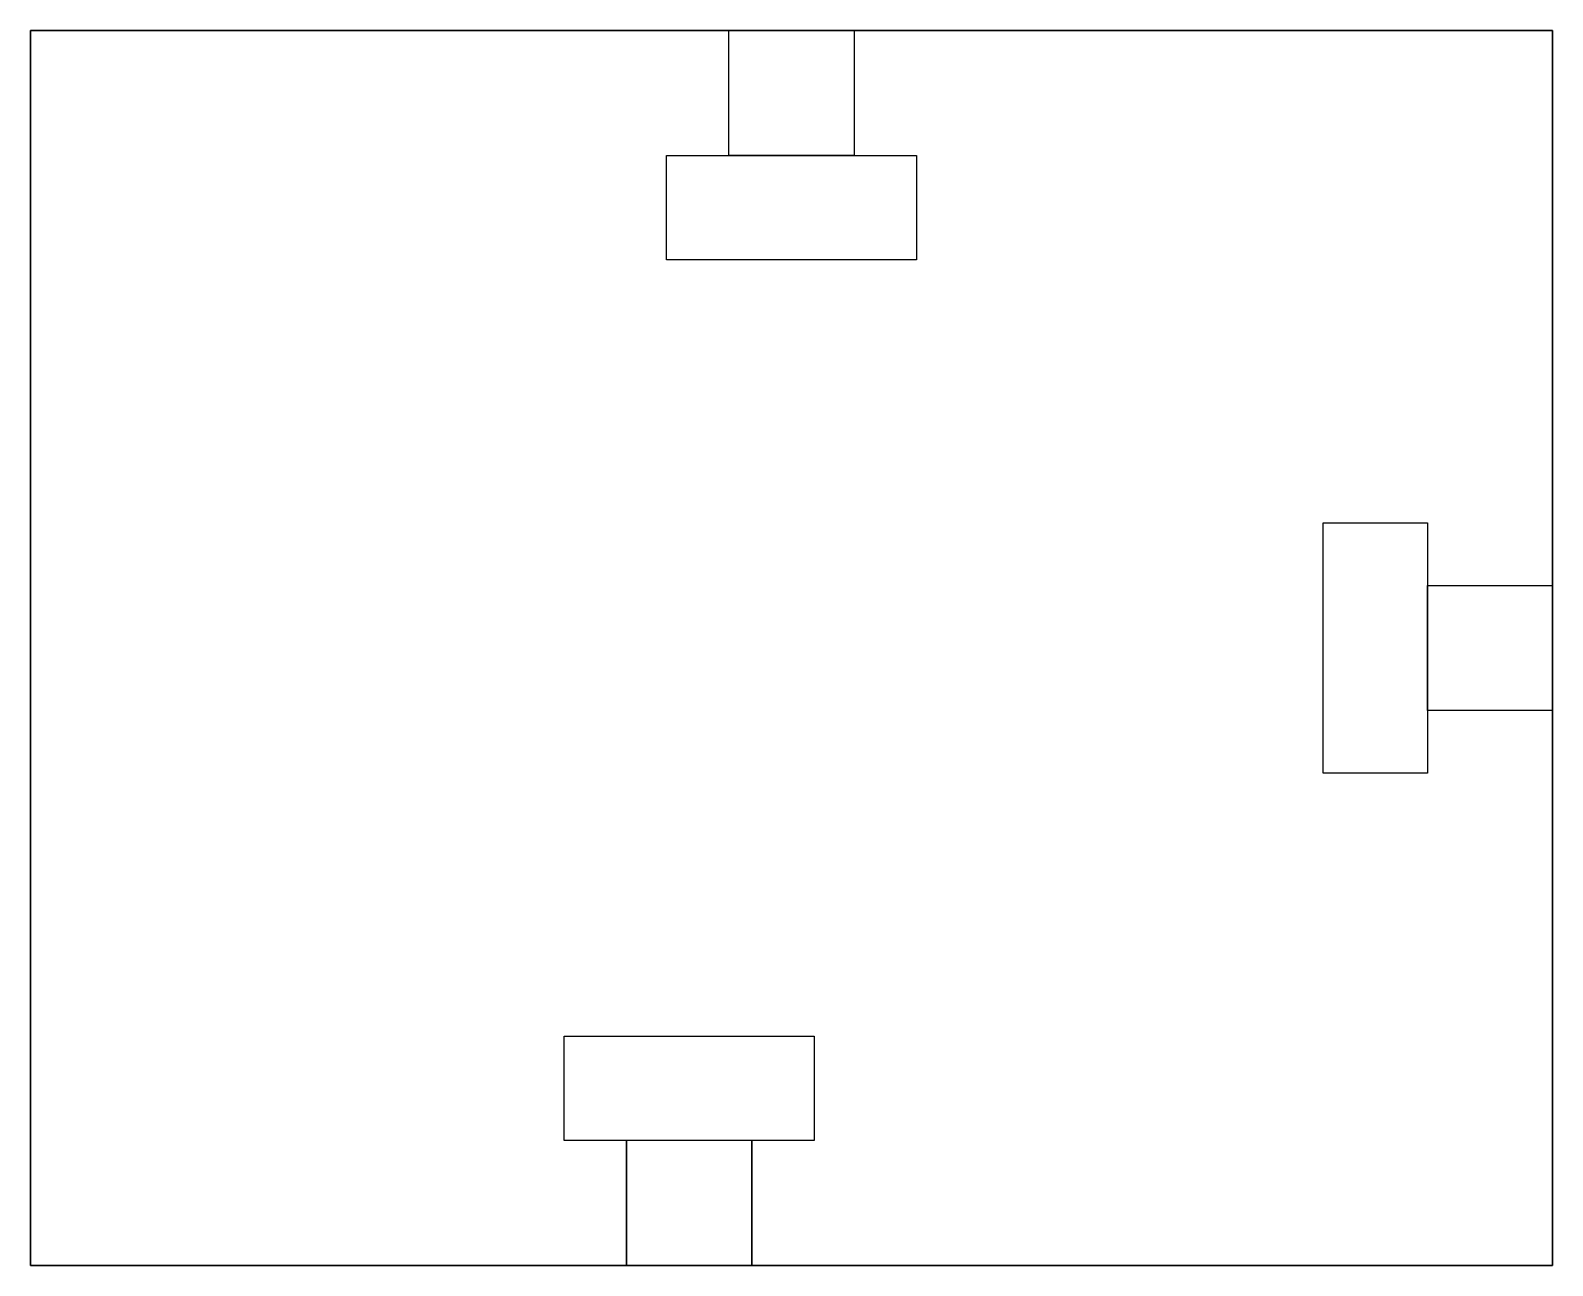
# Model space of a CAD drawing. Header units: centimetres. Extents: x -1.82 to 1.82, y 0 to 2.96.
import ezdxf

# ---------------------------------------------------------------- set-up
doc = ezdxf.new("R2010")
doc.units = ezdxf.units.CM
doc.header["$MEASUREMENT"] = 0
for name, color, linetype in [('PARTE IZQUIERDA DXF JOY RADAR BASE  TRASERA v2_Sketch1', 7, 'Continuous'), ('PARTE IZQUIERDA DXF JOY RADAR BASE  TRASERA v2_Sketch2', 7, 'Continuous'), ('PARTE IZQUIERDA DXF JOY RADAR BASE  TRASERA v2_Sketch3', 7, 'Continuous')]:
    doc.layers.add(name, color=color, linetype=linetype)

msp = doc.modelspace()

# ---------------------------------------------------------------- linework, layer by layer
at = {"layer": 'PARTE IZQUIERDA DXF JOY RADAR BASE  TRASERA v2_Sketch1'}
for p, q in [((-1.8246, 0), (-1.8246, 2.96)), ((-1.8246, 2.96), (1.8246, 2.96)), ((1.8246, 2.96), (1.8246, 0)), ((-0.5454, 0.55), (0.0546, 0.55)), ((-0.5454, 0.3), (-0.5454, 0.55)), ((0.0546, 0.55), (0.0546, 0.3)), ((0.0546, 0.3), (-0.5454, 0.3)), ((-0.0954, 0.3), (-0.3954, 0.3)), ((-0.3954, 0.3), (-0.3954, 0)), ((-0.0954, 0), (-0.0954, 0.3)), ((1.8246, 0), (-1.8246, 0)), ((-0.3954, 0), (-0.0954, 0))]:
    msp.add_line(p, q, dxfattribs=at)
msp.add_point((0, 0), dxfattribs=at)
at = {"layer": 'PARTE IZQUIERDA DXF JOY RADAR BASE  TRASERA v2_Sketch2'}
for p, q in [((-1.8246, 2.96, 0.5), (-1.8246, 0, 0.5)), ((1.8246, 2.96, 0.5), (-1.8246, 2.96, 0.5)), ((1.8246, 0, 0.5), (1.8246, 2.96, 0.5)), ((1.2746, 1.18, 0.5), (1.2746, 1.78, 0.5)), ((1.2746, 1.78, 0.5), (1.5246, 1.78, 0.5)), ((1.5246, 1.78, 0.5), (1.5246, 1.18, 0.5)), ((1.5246, 1.63, 0.5), (1.8246, 1.63, 0.5)), ((1.5246, 1.33, 0.5), (1.5246, 1.63, 0.5)), ((1.8246, 1.63, 0.5), (1.8246, 1.33, 0.5)), ((1.8246, 1.33, 0.5), (1.5246, 1.33, 0.5)), ((1.5246, 1.18, 0.5), (1.2746, 1.18, 0.5)), ((-0.5454, 0.55, 0.5), (0.0546, 0.55, 0.5)), ((-0.5454, 0.3, 0.5), (-0.5454, 0.55, 0.5)), ((0.0546, 0.55, 0.5), (0.0546, 0.3, 0.5)), ((-0.3954, 0.3, 0.5), (-0.5454, 0.3, 0.5)), ((-0.3954, 0, 0.5), (-0.3954, 0.3, 0.5)), ((0.0546, 0.3, 0.5), (-0.0954, 0.3, 0.5)), ((-0.0954, 0.3, 0.5), (-0.0954, 0, 0.5)), ((-1.8246, 0, 0.5), (-0.3954, 0, 0.5)), ((-0.0954, 0, 0.5), (1.8246, 0, 0.5))]:
    msp.add_line(p, q, dxfattribs=at)
msp.add_point((0, 0, 0.5), dxfattribs=at)
at = {"layer": 'PARTE IZQUIERDA DXF JOY RADAR BASE  TRASERA v2_Sketch3'}
for p, q in [((-1.8246, 2.96, 0.5), (-1.8246, 0, 0.5)), ((1.8246, 2.96, 0.5), (-1.8246, 2.96, 0.5)), ((-0.15, 2.66, 0.5), (-0.15, 2.96, 0.5)), ((-0.15, 2.96, 0.5), (0.15, 2.96, 0.5)), ((0.15, 2.96, 0.5), (0.15, 2.66, 0.5)), ((1.8246, 1.63, 0.5), (1.8246, 2.96, 0.5)), ((-0.3, 2.41, 0.5), (-0.3, 2.66, 0.5)), ((-0.3, 2.66, 0.5), (0.3, 2.66, 0.5)), ((0.15, 2.66, 0.5), (-0.15, 2.66, 0.5)), ((0.3, 2.66, 0.5), (0.3, 2.41, 0.5)), ((0.3, 2.41, 0.5), (-0.3, 2.41, 0.5)), ((1.2746, 1.78, 0.5), (1.5246, 1.78, 0.5)), ((1.2746, 1.18, 0.5), (1.2746, 1.78, 0.5)), ((1.5246, 1.78, 0.5), (1.5246, 1.63, 0.5)), ((1.5246, 1.63, 0.5), (1.8246, 1.63, 0.5)), ((1.8246, 1.33, 0.5), (1.5246, 1.33, 0.5)), ((1.5246, 1.33, 0.5), (1.5246, 1.18, 0.5)), ((1.8246, 0, 0.5), (1.8246, 1.33, 0.5)), ((1.5246, 1.18, 0.5), (1.2746, 1.18, 0.5)), ((-0.5454, 0.55, 0.5), (0.0546, 0.55, 0.5)), ((-0.5454, 0.3, 0.5), (-0.5454, 0.55, 0.5)), ((0.0546, 0.55, 0.5), (0.0546, 0.3, 0.5)), ((-0.3954, 0.3, 0.5), (-0.5454, 0.3, 0.5)), ((-0.3954, 0, 0.5), (-0.3954, 0.3, 0.5)), ((0.0546, 0.3, 0.5), (-0.0954, 0.3, 0.5)), ((-0.0954, 0.3, 0.5), (-0.0954, 0, 0.5)), ((-1.8246, 0, 0.5), (-0.3954, 0, 0.5)), ((-0.0954, 0, 0.5), (1.8246, 0, 0.5))]:
    msp.add_line(p, q, dxfattribs=at)
msp.add_point((0, 0, 0.5), dxfattribs=at)

doc.saveas('drawing.dxf')
